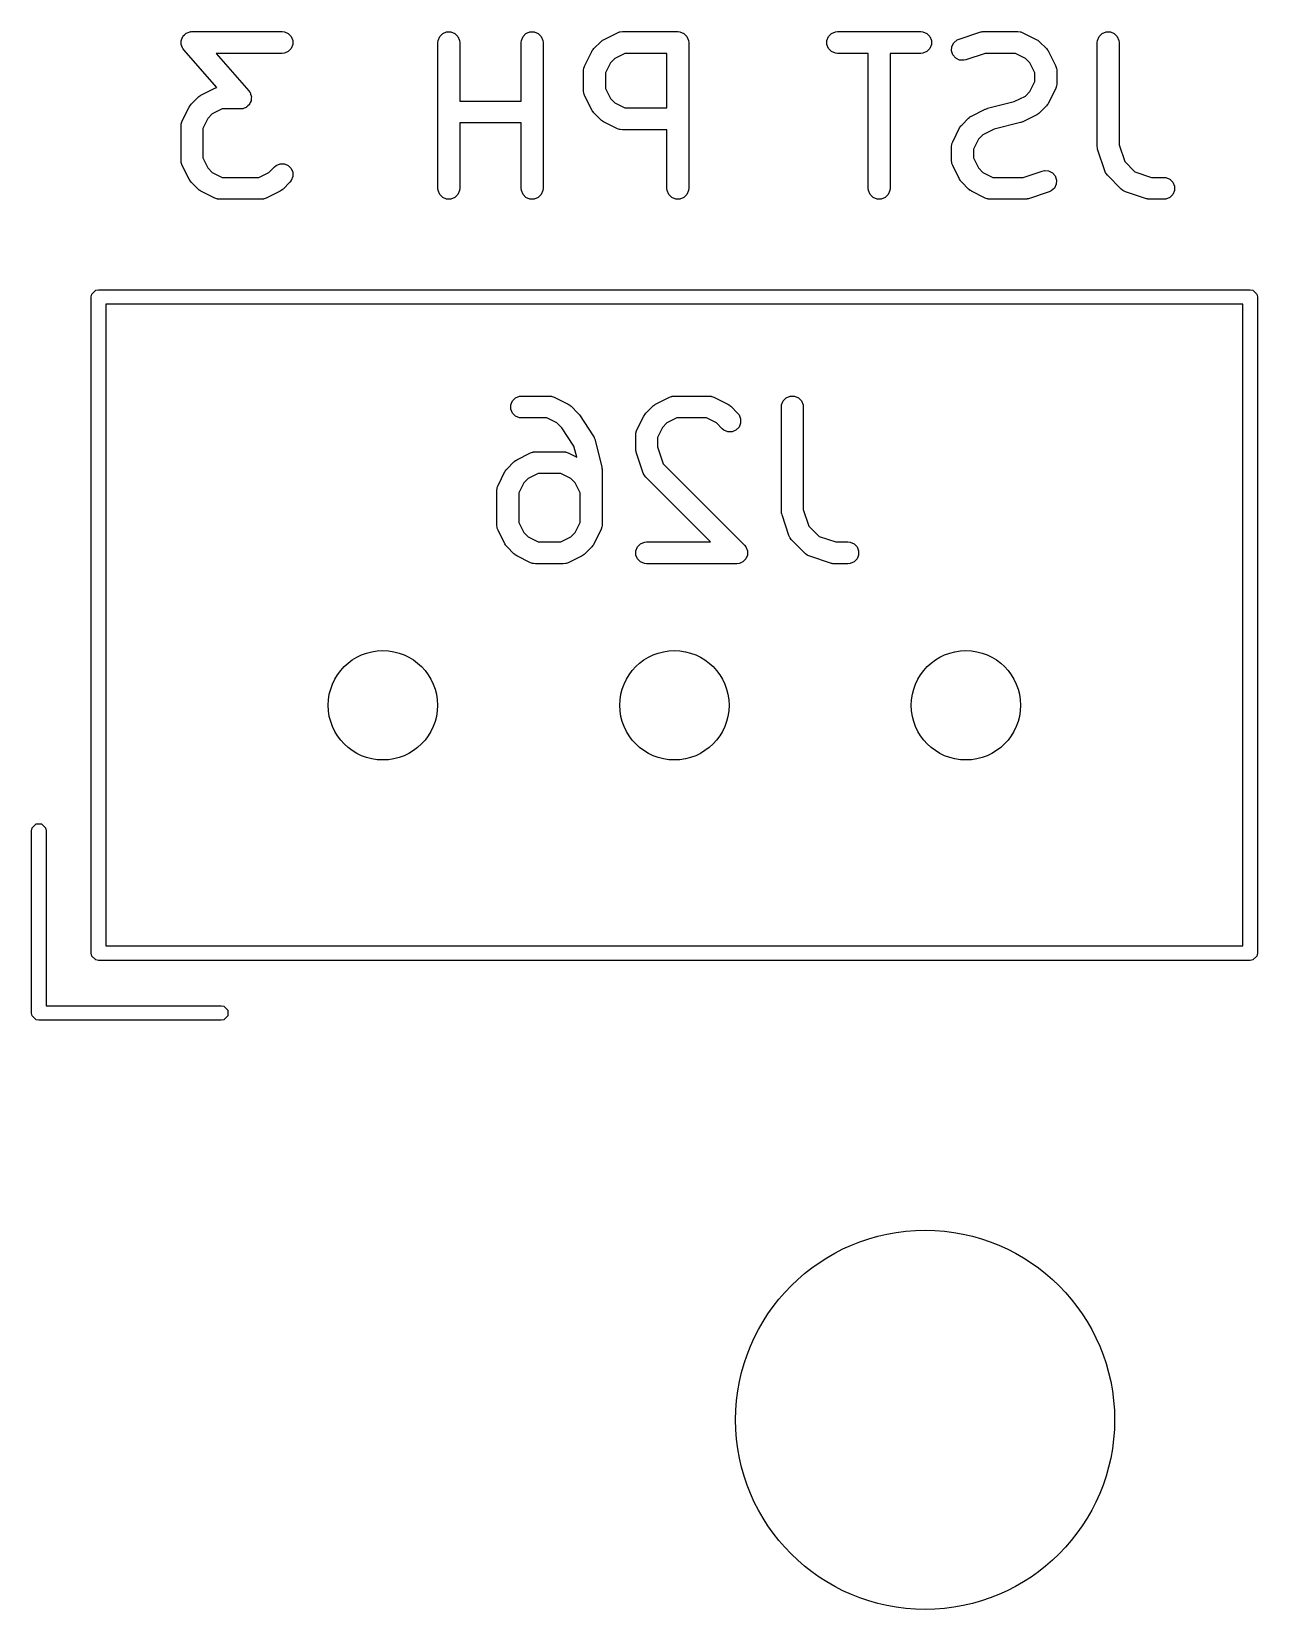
# Model space of a CAD drawing. Header units: inches. Extents: x 0.74 to 7.44, y -5.09 to -0.74.
# Drawn here: x 2.426 to 2.7571, y -1.1693 to -0.7433 of the extents above; entities that cross this region are included whole.
import ezdxf

# ---------------------------------------------------------------- set-up
doc = ezdxf.new("R2010")
doc.units = ezdxf.units.IN
doc.header["$MEASUREMENT"] = 0
doc.layers.add('BLACK', color=250, linetype='CONTINUOUS')

msp = doc.modelspace()

# ---------------------------------------------------------------- linework, layer by layer
at = {"layer": 'BLACK', "linetype": 'CONTINUOUS'}
for p, q in [((2.46646, -0.74549), (2.46667, -0.74506)), ((2.46667, -0.74506), (2.46685, -0.74461)), ((2.46685, -0.74461), (2.46693, -0.74454)), ((2.46693, -0.74454), (2.46697, -0.74445)), ((2.46697, -0.74445), (2.46733, -0.74414)), ((2.46733, -0.74414), (2.46767, -0.7438)), ((2.46767, -0.7438), (2.46776, -0.74376)), ((2.46776, -0.74376), (2.46784, -0.74369)), ((2.46784, -0.74369), (2.46829, -0.74354)), ((2.46829, -0.74354), (2.46873, -0.74336)), ((2.46873, -0.74336), (2.46887, -0.74334)), ((2.46887, -0.74334), (2.46893, -0.74332)), ((2.46893, -0.74332), (2.46901, -0.74333)), ((2.46901, -0.74333), (2.46931, -0.7433)), ((2.46931, -0.7433), (2.49368, -0.7433)), ((2.49368, -0.7433), (2.49426, -0.74336)), ((2.49426, -0.74336), (2.49532, -0.7438)), ((2.49532, -0.7438), (2.49614, -0.74461)), ((2.49614, -0.74461), (2.49658, -0.74568)), ((2.53578, -0.74568), (2.53622, -0.74461)), ((2.53622, -0.74461), (2.53704, -0.7438)), ((2.53704, -0.7438), (2.5381, -0.74336)), ((2.5381, -0.74336), (2.53925, -0.74336)), ((2.53925, -0.74336), (2.54032, -0.7438)), ((2.54032, -0.7438), (2.54113, -0.74461)), ((2.54113, -0.74461), (2.54157, -0.74568)), ((2.55828, -0.74568), (2.55872, -0.74461)), ((2.55872, -0.74461), (2.55953, -0.7438)), ((2.55953, -0.7438), (2.5606, -0.74336)), ((2.5606, -0.74336), (2.56175, -0.74336)), ((2.56175, -0.74336), (2.56281, -0.7438)), ((2.56281, -0.7438), (2.56363, -0.74461)), ((2.56363, -0.74461), (2.56407, -0.74568)), ((2.58048, -0.74549), (2.58422, -0.74361)), ((2.58422, -0.74361), (2.58477, -0.7434)), ((2.58477, -0.7434), (2.58487, -0.7434)), ((2.58487, -0.7434), (2.58497, -0.74336)), ((2.58497, -0.74336), (2.58555, -0.7433)), ((2.58555, -0.7433), (2.60054, -0.7433)), ((2.60054, -0.7433), (2.60112, -0.74336)), ((2.60112, -0.74336), (2.60218, -0.7438)), ((2.60218, -0.7438), (2.603, -0.74461)), ((2.603, -0.74461), (2.60344, -0.74568)), ((2.64077, -0.74568), (2.64121, -0.74461)), ((2.64121, -0.74461), (2.64202, -0.7438)), ((2.64202, -0.7438), (2.64309, -0.74336)), ((2.64309, -0.74336), (2.64366, -0.7433)), ((2.64366, -0.7433), (2.66616, -0.7433)), ((2.66616, -0.7433), (2.66674, -0.74336)), ((2.66674, -0.74336), (2.6678, -0.7438)), ((2.6678, -0.7438), (2.66862, -0.74461)), ((2.66862, -0.74461), (2.66906, -0.74568)), ((2.67595, -0.74556), (2.67648, -0.74533)), ((2.67648, -0.74533), (2.6821, -0.74345)), ((2.6821, -0.74345), (2.68239, -0.74339)), ((2.68239, -0.74339), (2.68246, -0.74336)), ((2.68246, -0.74336), (2.68256, -0.74335)), ((2.68256, -0.74335), (2.68266, -0.74332)), ((2.68266, -0.74332), (2.68274, -0.74333)), ((2.68274, -0.74333), (2.68303, -0.7433)), ((2.68303, -0.7433), (2.69241, -0.7433)), ((2.69241, -0.7433), (2.69298, -0.74336)), ((2.69298, -0.74336), (2.69308, -0.7434)), ((2.69308, -0.7434), (2.69319, -0.7434)), ((2.69319, -0.7434), (2.69373, -0.74361)), ((2.69373, -0.74361), (2.69748, -0.74549)), ((2.71388, -0.74568), (2.71432, -0.74461)), ((2.71432, -0.74461), (2.71514, -0.7438)), ((2.71514, -0.7438), (2.7162, -0.74336)), ((2.7162, -0.74336), (2.71736, -0.74336)), ((2.71736, -0.74336), (2.71842, -0.7438)), ((2.71842, -0.7438), (2.71923, -0.74461)), ((2.71923, -0.74461), (2.71968, -0.74568)), ((2.46638, -0.74663), (2.46641, -0.74616)), ((2.46641, -0.74673), (2.46638, -0.74663)), ((2.46641, -0.74568), (2.46645, -0.74558)), ((2.46641, -0.74616), (2.46641, -0.74568)), ((2.46641, -0.74683), (2.46641, -0.74673)), ((2.4666, -0.74727), (2.46641, -0.74683)), ((2.46645, -0.74558), (2.46646, -0.74549)), ((2.46675, -0.74773), (2.4666, -0.74727)), ((2.46683, -0.74784), (2.46675, -0.74773)), ((2.46685, -0.74789), (2.46683, -0.74784)), ((2.46691, -0.74795), (2.46685, -0.74789)), ((2.46709, -0.7482), (2.46691, -0.74795)), ((2.47602, -0.75841), (2.46709, -0.7482)), ((2.49368, -0.74921), (2.47582, -0.74921)), ((2.47582, -0.74921), (2.48466, -0.75931)), ((2.49426, -0.74915), (2.49368, -0.74921)), ((2.49532, -0.74871), (2.49426, -0.74915)), ((2.49614, -0.74789), (2.49532, -0.74871)), ((2.49658, -0.74683), (2.49614, -0.74789)), ((2.49658, -0.74568), (2.49658, -0.74683)), ((2.53572, -0.74625), (2.53578, -0.74568)), ((2.53572, -0.78562), (2.53572, -0.74625)), ((2.54157, -0.74568), (2.54163, -0.74625)), ((2.54163, -0.74625), (2.54163, -0.76205)), ((2.55822, -0.74625), (2.55828, -0.74568)), ((2.55822, -0.76205), (2.55822, -0.74625)), ((2.56407, -0.74568), (2.56413, -0.74625)), ((2.56413, -0.74625), (2.56413, -0.78562)), ((2.57541, -0.75243), (2.57728, -0.74868)), ((2.57728, -0.74868), (2.57744, -0.74843)), ((2.57744, -0.74843), (2.57747, -0.74836)), ((2.57747, -0.74836), (2.57753, -0.74828)), ((2.57753, -0.74828), (2.57759, -0.74819)), ((2.57759, -0.74819), (2.57765, -0.74814)), ((2.57765, -0.74814), (2.57783, -0.74791)), ((2.57783, -0.74791), (2.57971, -0.74604)), ((2.57971, -0.74604), (2.57993, -0.74585)), ((2.57993, -0.74585), (2.57999, -0.74579)), ((2.57999, -0.74579), (2.58007, -0.74574)), ((2.58007, -0.74574), (2.58016, -0.74567)), ((2.58016, -0.74567), (2.58023, -0.74564)), ((2.58023, -0.74564), (2.58048, -0.74549)), ((2.58624, -0.74921), (2.58355, -0.75055)), ((2.59759, -0.74921), (2.58624, -0.74921)), ((2.59759, -0.76392), (2.59759, -0.74921)), ((2.60344, -0.74568), (2.6035, -0.74625)), ((2.6035, -0.74625), (2.6035, -0.78562)), ((2.64077, -0.74683), (2.64077, -0.74568)), ((2.64121, -0.74789), (2.64077, -0.74683)), ((2.64202, -0.74871), (2.64121, -0.74789)), ((2.64309, -0.74915), (2.64202, -0.74871)), ((2.64366, -0.74921), (2.64309, -0.74915)), ((2.65196, -0.74921), (2.64366, -0.74921)), ((2.65196, -0.78562), (2.65196, -0.74921)), ((2.66616, -0.74921), (2.65786, -0.74921)), ((2.65786, -0.74921), (2.65786, -0.78562)), ((2.66674, -0.74915), (2.66616, -0.74921)), ((2.6678, -0.74871), (2.66674, -0.74915)), ((2.66862, -0.74789), (2.6678, -0.74871)), ((2.66906, -0.74683), (2.66862, -0.74789)), ((2.66906, -0.74568), (2.66906, -0.74683)), ((2.67448, -0.7485), (2.67456, -0.74735)), ((2.67484, -0.74959), (2.67448, -0.7485)), ((2.67456, -0.74735), (2.67508, -0.74632)), ((2.6756, -0.75046), (2.67484, -0.74959)), ((2.67508, -0.74632), (2.67595, -0.74556)), ((2.68351, -0.74921), (2.67834, -0.75093)), ((2.69171, -0.74921), (2.68351, -0.74921)), ((2.69441, -0.75055), (2.69171, -0.74921)), ((2.69748, -0.74549), (2.69773, -0.74564)), ((2.69773, -0.74564), (2.6978, -0.74567)), ((2.6978, -0.74567), (2.69788, -0.74574)), ((2.69788, -0.74574), (2.69797, -0.74579)), ((2.69797, -0.74579), (2.69802, -0.74585)), ((2.69802, -0.74585), (2.69824, -0.74604)), ((2.69824, -0.74604), (2.70012, -0.74791)), ((2.70012, -0.74791), (2.70031, -0.74814)), ((2.70031, -0.74814), (2.70036, -0.74819)), ((2.70036, -0.74819), (2.70042, -0.74828)), ((2.70042, -0.74828), (2.70049, -0.74836)), ((2.70049, -0.74836), (2.70052, -0.74843)), ((2.70052, -0.74843), (2.70067, -0.74868)), ((2.70067, -0.74868), (2.70255, -0.75243)), ((2.71383, -0.74625), (2.71388, -0.74568)), ((2.71383, -0.77437), (2.71383, -0.74625)), ((2.71968, -0.74568), (2.71973, -0.74625)), ((2.71973, -0.74625), (2.71973, -0.77389)), ((2.57509, -0.75375), (2.57515, -0.75318)), ((2.57509, -0.75938), (2.57509, -0.75375)), ((2.57515, -0.75318), (2.57519, -0.75308)), ((2.57519, -0.75308), (2.5752, -0.75297)), ((2.5752, -0.75297), (2.57541, -0.75243)), ((2.58235, -0.75175), (2.581, -0.75445)), ((2.58355, -0.75055), (2.58235, -0.75175)), ((2.67663, -0.75098), (2.6756, -0.75046)), ((2.67778, -0.75106), (2.67663, -0.75098)), ((2.67834, -0.75093), (2.67778, -0.75106)), ((2.6956, -0.75175), (2.69441, -0.75055)), ((2.69695, -0.75445), (2.6956, -0.75175)), ((2.70255, -0.75243), (2.70275, -0.75297)), ((2.70275, -0.75297), (2.70276, -0.75308)), ((2.70276, -0.75308), (2.7028, -0.75318)), ((2.7028, -0.75318), (2.70286, -0.75375)), ((2.70286, -0.75375), (2.70286, -0.7575)), ((2.581, -0.75445), (2.581, -0.75868)), ((2.6956, -0.7595), (2.69695, -0.7568)), ((2.69695, -0.7568), (2.69695, -0.75445)), ((2.70276, -0.75818), (2.70275, -0.75828)), ((2.7028, -0.75808), (2.70276, -0.75818)), ((2.70286, -0.7575), (2.7028, -0.75808)), ((2.4691, -0.76291), (2.47097, -0.76104)), ((2.47097, -0.76104), (2.4712, -0.76085)), ((2.4712, -0.76085), (2.47125, -0.76079)), ((2.47125, -0.76079), (2.47134, -0.76074)), ((2.47134, -0.76074), (2.47142, -0.76067)), ((2.47142, -0.76067), (2.47149, -0.76064)), ((2.47149, -0.76064), (2.47174, -0.76048)), ((2.47174, -0.76048), (2.47549, -0.75861)), ((2.47549, -0.75861), (2.47602, -0.75841)), ((2.48466, -0.75931), (2.48483, -0.75956)), ((2.48483, -0.75956), (2.48489, -0.75961)), ((2.48489, -0.75961), (2.48491, -0.75966)), ((2.48507, -0.76245), (2.48489, -0.76289)), ((2.48491, -0.75966), (2.48499, -0.75978)), ((2.48499, -0.75978), (2.48515, -0.76023)), ((2.48528, -0.76202), (2.48507, -0.76245)), ((2.48515, -0.76023), (2.48533, -0.76067)), ((2.48529, -0.76192), (2.48528, -0.76202)), ((2.48533, -0.76183), (2.48529, -0.76192)), ((2.48533, -0.76067), (2.48533, -0.76077)), ((2.48533, -0.76077), (2.48536, -0.76087)), ((2.48536, -0.76087), (2.48533, -0.76135)), ((2.48533, -0.76135), (2.48533, -0.76183)), ((2.54163, -0.76205), (2.55822, -0.76205)), ((2.57515, -0.75995), (2.57509, -0.75938)), ((2.57519, -0.76005), (2.57515, -0.75995)), ((2.5752, -0.76016), (2.57519, -0.76005)), ((2.57541, -0.7607), (2.5752, -0.76016)), ((2.57728, -0.76445), (2.57541, -0.7607)), ((2.581, -0.75868), (2.58235, -0.76138)), ((2.58235, -0.76138), (2.58355, -0.76257)), ((2.68419, -0.76401), (2.69138, -0.76221)), ((2.69138, -0.76221), (2.69441, -0.7607)), ((2.69441, -0.7607), (2.6956, -0.7595)), ((2.70255, -0.75882), (2.70067, -0.76257)), ((2.70275, -0.75828), (2.70255, -0.75882)), ((2.46667, -0.76743), (2.46854, -0.76368)), ((2.46854, -0.76368), (2.4687, -0.76343)), ((2.4687, -0.76343), (2.46873, -0.76336)), ((2.46873, -0.76336), (2.4688, -0.76328)), ((2.4688, -0.76328), (2.46885, -0.76319)), ((2.46885, -0.76319), (2.46891, -0.76314)), ((2.46891, -0.76314), (2.4691, -0.76291)), ((2.47361, -0.76675), (2.47226, -0.76945)), ((2.47481, -0.76555), (2.47361, -0.76675)), ((2.47751, -0.7642), (2.47481, -0.76555)), ((2.48243, -0.7642), (2.47751, -0.7642)), ((2.48274, -0.76417), (2.48243, -0.7642)), ((2.48282, -0.76418), (2.48274, -0.76417)), ((2.48287, -0.76416), (2.48282, -0.76418)), ((2.48301, -0.76415), (2.48287, -0.76416)), ((2.48345, -0.76396), (2.48301, -0.76415)), ((2.48391, -0.76381), (2.48345, -0.76396)), ((2.48398, -0.76374), (2.48391, -0.76381)), ((2.48407, -0.76371), (2.48398, -0.76374)), ((2.48441, -0.76337), (2.48407, -0.76371)), ((2.48477, -0.76305), (2.48441, -0.76337)), ((2.48482, -0.76296), (2.48477, -0.76305)), ((2.48489, -0.76289), (2.48482, -0.76296)), ((2.57744, -0.76469), (2.57728, -0.76445)), ((2.57747, -0.76477), (2.57744, -0.76469)), ((2.57753, -0.76485), (2.57747, -0.76477)), ((2.57759, -0.76494), (2.57753, -0.76485)), ((2.57765, -0.76499), (2.57759, -0.76494)), ((2.57783, -0.76521), (2.57765, -0.76499)), ((2.57971, -0.76709), (2.57783, -0.76521)), ((2.58355, -0.76257), (2.58624, -0.76392)), ((2.58624, -0.76392), (2.59759, -0.76392)), ((2.6772, -0.76854), (2.67907, -0.76666)), ((2.67907, -0.76666), (2.6793, -0.76648)), ((2.6793, -0.76648), (2.67935, -0.76642)), ((2.67935, -0.76642), (2.67944, -0.76636)), ((2.67944, -0.76636), (2.67952, -0.76629)), ((2.67952, -0.76629), (2.67959, -0.76626)), ((2.67959, -0.76626), (2.67984, -0.76611)), ((2.67984, -0.76611), (2.68359, -0.76423)), ((2.68359, -0.76423), (2.68363, -0.76422)), ((2.68363, -0.76422), (2.68365, -0.76421)), ((2.68365, -0.76421), (2.68389, -0.76412)), ((2.68389, -0.76412), (2.68413, -0.76403)), ((2.68413, -0.76403), (2.68415, -0.76403)), ((2.68415, -0.76403), (2.68419, -0.76401)), ((2.69748, -0.76577), (2.69373, -0.76764)), ((2.69773, -0.76561), (2.69748, -0.76577)), ((2.6978, -0.76558), (2.69773, -0.76561)), ((2.69788, -0.76551), (2.6978, -0.76558)), ((2.69797, -0.76546), (2.69788, -0.76551)), ((2.69802, -0.7654), (2.69797, -0.76546)), ((2.69824, -0.76521), (2.69802, -0.7654)), ((2.70012, -0.76334), (2.69824, -0.76521)), ((2.70031, -0.76311), (2.70012, -0.76334)), ((2.70036, -0.76306), (2.70031, -0.76311)), ((2.70042, -0.76297), (2.70036, -0.76306)), ((2.70049, -0.76289), (2.70042, -0.76297)), ((2.70052, -0.76282), (2.70049, -0.76289)), ((2.70067, -0.76257), (2.70052, -0.76282)), ((2.46636, -0.76875), (2.46641, -0.76817)), ((2.46636, -0.77812), (2.46636, -0.76875)), ((2.46641, -0.76817), (2.46645, -0.76808)), ((2.46645, -0.76808), (2.46646, -0.76797)), ((2.46646, -0.76797), (2.46667, -0.76743)), ((2.47226, -0.76945), (2.47226, -0.77743)), ((2.55822, -0.76795), (2.54163, -0.76795)), ((2.54163, -0.76795), (2.54163, -0.78562)), ((2.55822, -0.78562), (2.55822, -0.76795)), ((2.57993, -0.76727), (2.57971, -0.76709)), ((2.57999, -0.76733), (2.57993, -0.76727)), ((2.58007, -0.76739), (2.57999, -0.76733)), ((2.58016, -0.76746), (2.58007, -0.76739)), ((2.58023, -0.76749), (2.58016, -0.76746)), ((2.58048, -0.76764), (2.58023, -0.76749)), ((2.58422, -0.76952), (2.58048, -0.76764)), ((2.58477, -0.76972), (2.58422, -0.76952)), ((2.58487, -0.76973), (2.58477, -0.76972)), ((2.58497, -0.76977), (2.58487, -0.76973)), ((2.58555, -0.76983), (2.58497, -0.76977)), ((2.59759, -0.76983), (2.58555, -0.76983)), ((2.59759, -0.78562), (2.59759, -0.76983)), ((2.67477, -0.77305), (2.67664, -0.7693)), ((2.67664, -0.7693), (2.6768, -0.76906)), ((2.6768, -0.76906), (2.67683, -0.76898)), ((2.67683, -0.76898), (2.6769, -0.7689)), ((2.6769, -0.7689), (2.67695, -0.76881)), ((2.67695, -0.76881), (2.67701, -0.76876)), ((2.67701, -0.76876), (2.6772, -0.76854)), ((2.68594, -0.76966), (2.68291, -0.77118)), ((2.69312, -0.76786), (2.68594, -0.76966)), ((2.69317, -0.76785), (2.69312, -0.76786)), ((2.69319, -0.76785), (2.69317, -0.76785)), ((2.69343, -0.76776), (2.69319, -0.76785)), ((2.69367, -0.76767), (2.69343, -0.76776)), ((2.69369, -0.76766), (2.69367, -0.76767)), ((2.69373, -0.76764), (2.69369, -0.76766)), ((2.67446, -0.77437), (2.67451, -0.7738)), ((2.67446, -0.77812), (2.67446, -0.77437)), ((2.67451, -0.7738), (2.67455, -0.7737)), ((2.67455, -0.7737), (2.67456, -0.77359)), ((2.67456, -0.77359), (2.67477, -0.77305)), ((2.68171, -0.77237), (2.68036, -0.77507)), ((2.68036, -0.77507), (2.68036, -0.77743)), ((2.68291, -0.77118), (2.68171, -0.77237)), ((2.71386, -0.77467), (2.71383, -0.77437)), ((2.71385, -0.77474), (2.71386, -0.77467)), ((2.71387, -0.77485), (2.71385, -0.77474)), ((2.71388, -0.77495), (2.71387, -0.77485)), ((2.71391, -0.77502), (2.71388, -0.77495)), ((2.71398, -0.77531), (2.71391, -0.77502)), ((2.71973, -0.77389), (2.72123, -0.7784)), ((2.46641, -0.7787), (2.46636, -0.77812)), ((2.46645, -0.7788), (2.46641, -0.7787)), ((2.46646, -0.7789), (2.46645, -0.7788)), ((2.46667, -0.77944), (2.46646, -0.7789)), ((2.46854, -0.78319), (2.46667, -0.77944)), ((2.47226, -0.77743), (2.47361, -0.78012)), ((2.49159, -0.77979), (2.49204, -0.77942)), ((2.49204, -0.77942), (2.49311, -0.77898)), ((2.49311, -0.77898), (2.49426, -0.77898)), ((2.49426, -0.77898), (2.49532, -0.77942)), ((2.49532, -0.77942), (2.49614, -0.78023)), ((2.67451, -0.7787), (2.67446, -0.77812)), ((2.67455, -0.7788), (2.67451, -0.7787)), ((2.67456, -0.7789), (2.67455, -0.7788)), ((2.67477, -0.77944), (2.67456, -0.7789)), ((2.67664, -0.78319), (2.67477, -0.77944)), ((2.68036, -0.77743), (2.68171, -0.78012)), ((2.71585, -0.78093), (2.71398, -0.77531)), ((2.72123, -0.7784), (2.724, -0.78117)), ((2.4687, -0.78344), (2.46854, -0.78319)), ((2.46873, -0.78351), (2.4687, -0.78344)), ((2.4688, -0.78359), (2.46873, -0.78351)), ((2.46885, -0.78368), (2.4688, -0.78359)), ((2.46891, -0.78373), (2.46885, -0.78368)), ((2.4691, -0.78396), (2.46891, -0.78373)), ((2.47361, -0.78012), (2.47481, -0.78132)), ((2.47481, -0.78132), (2.47751, -0.78267)), ((2.47751, -0.78267), (2.48736, -0.78267)), ((2.48736, -0.78267), (2.49006, -0.78132)), ((2.49006, -0.78132), (2.49159, -0.77979)), ((2.49614, -0.78351), (2.49577, -0.78396)), ((2.49614, -0.78023), (2.49658, -0.7813)), ((2.49658, -0.78245), (2.49614, -0.78351)), ((2.49658, -0.7813), (2.49658, -0.78245)), ((2.6768, -0.78344), (2.67664, -0.78319)), ((2.67683, -0.78351), (2.6768, -0.78344)), ((2.6769, -0.78359), (2.67683, -0.78351)), ((2.67695, -0.78368), (2.6769, -0.78359)), ((2.67701, -0.78373), (2.67695, -0.78368)), ((2.6772, -0.78396), (2.67701, -0.78373)), ((2.68171, -0.78012), (2.68291, -0.78132)), ((2.68291, -0.78132), (2.68561, -0.78267)), ((2.68561, -0.78267), (2.6938, -0.78267)), ((2.6938, -0.78267), (2.69897, -0.78095)), ((2.69897, -0.78095), (2.69954, -0.78082)), ((2.69954, -0.78082), (2.70069, -0.7809)), ((2.70069, -0.7809), (2.70172, -0.78142)), ((2.70172, -0.78142), (2.70247, -0.78229)), ((2.70247, -0.78229), (2.70284, -0.78338)), ((2.70284, -0.78338), (2.70275, -0.78453)), ((2.71609, -0.78146), (2.71585, -0.78093)), ((2.71616, -0.78154), (2.71609, -0.78146)), ((2.7162, -0.78164), (2.71616, -0.78154)), ((2.71657, -0.78209), (2.7162, -0.78164)), ((2.72032, -0.78584), (2.71657, -0.78209)), ((2.724, -0.78117), (2.72851, -0.78267)), ((2.72851, -0.78267), (2.73178, -0.78267)), ((2.73178, -0.78267), (2.73235, -0.78273)), ((2.73235, -0.78273), (2.73342, -0.78317)), ((2.73342, -0.78317), (2.73423, -0.78398)), ((2.47097, -0.78584), (2.4691, -0.78396)), ((2.4712, -0.78602), (2.47097, -0.78584)), ((2.47125, -0.78608), (2.4712, -0.78602)), ((2.47134, -0.78614), (2.47125, -0.78608)), ((2.47142, -0.7862), (2.47134, -0.78614)), ((2.47149, -0.78623), (2.47142, -0.7862)), ((2.47174, -0.78639), (2.47149, -0.78623)), ((2.47549, -0.78826), (2.47174, -0.78639)), ((2.49313, -0.78639), (2.48938, -0.78826)), ((2.49338, -0.78623), (2.49313, -0.78639)), ((2.49345, -0.7862), (2.49338, -0.78623)), ((2.49353, -0.78614), (2.49345, -0.7862)), ((2.49362, -0.78608), (2.49353, -0.78614)), ((2.49367, -0.78602), (2.49362, -0.78608)), ((2.4939, -0.78584), (2.49367, -0.78602)), ((2.49577, -0.78396), (2.4939, -0.78584)), ((2.53578, -0.7862), (2.53572, -0.78562)), ((2.53622, -0.78726), (2.53578, -0.7862)), ((2.53704, -0.78808), (2.53622, -0.78726)), ((2.5381, -0.78852), (2.53704, -0.78808)), ((2.54032, -0.78808), (2.53925, -0.78852)), ((2.54113, -0.78726), (2.54032, -0.78808)), ((2.54157, -0.7862), (2.54113, -0.78726)), ((2.54163, -0.78562), (2.54157, -0.7862)), ((2.55828, -0.7862), (2.55822, -0.78562)), ((2.55872, -0.78726), (2.55828, -0.7862)), ((2.55953, -0.78808), (2.55872, -0.78726)), ((2.5606, -0.78852), (2.55953, -0.78808)), ((2.56281, -0.78808), (2.56175, -0.78852)), ((2.56363, -0.78726), (2.56281, -0.78808)), ((2.56407, -0.7862), (2.56363, -0.78726)), ((2.56413, -0.78562), (2.56407, -0.7862)), ((2.59765, -0.7862), (2.59759, -0.78562)), ((2.59809, -0.78726), (2.59765, -0.7862)), ((2.5989, -0.78808), (2.59809, -0.78726)), ((2.59997, -0.78852), (2.5989, -0.78808)), ((2.60218, -0.78808), (2.60112, -0.78852)), ((2.603, -0.78726), (2.60218, -0.78808)), ((2.60344, -0.7862), (2.603, -0.78726)), ((2.6035, -0.78562), (2.60344, -0.7862)), ((2.65202, -0.7862), (2.65196, -0.78562)), ((2.65246, -0.78726), (2.65202, -0.7862)), ((2.65327, -0.78808), (2.65246, -0.78726)), ((2.65434, -0.78852), (2.65327, -0.78808)), ((2.65655, -0.78808), (2.65549, -0.78852)), ((2.65737, -0.78726), (2.65655, -0.78808)), ((2.65781, -0.7862), (2.65737, -0.78726)), ((2.65786, -0.78562), (2.65781, -0.7862)), ((2.67907, -0.78584), (2.6772, -0.78396)), ((2.6793, -0.78602), (2.67907, -0.78584)), ((2.67935, -0.78608), (2.6793, -0.78602)), ((2.67944, -0.78614), (2.67935, -0.78608)), ((2.67952, -0.7862), (2.67944, -0.78614)), ((2.67959, -0.78623), (2.67952, -0.7862)), ((2.67984, -0.78639), (2.67959, -0.78623)), ((2.68359, -0.78826), (2.67984, -0.78639)), ((2.70084, -0.78655), (2.69522, -0.78842)), ((2.70137, -0.78631), (2.70084, -0.78655)), ((2.70224, -0.78556), (2.70137, -0.78631)), ((2.70275, -0.78453), (2.70224, -0.78556)), ((2.72076, -0.7862), (2.72032, -0.78584)), ((2.72086, -0.78624), (2.72076, -0.7862)), ((2.72094, -0.78631), (2.72086, -0.78624)), ((2.72147, -0.78655), (2.72094, -0.78631)), ((2.72709, -0.78842), (2.72147, -0.78655)), ((2.73342, -0.78808), (2.73235, -0.78852)), ((2.73423, -0.78726), (2.73342, -0.78808)), ((2.73423, -0.78398), (2.73467, -0.78505)), ((2.73467, -0.7862), (2.73423, -0.78726)), ((2.73467, -0.78505), (2.73467, -0.7862)), ((2.47603, -0.78847), (2.47549, -0.78826)), ((2.47614, -0.78848), (2.47603, -0.78847)), ((2.47623, -0.78852), (2.47614, -0.78848)), ((2.47681, -0.78858), (2.47623, -0.78852)), ((2.48806, -0.78858), (2.47681, -0.78858)), ((2.48863, -0.78852), (2.48806, -0.78858)), ((2.48873, -0.78848), (2.48863, -0.78852)), ((2.48884, -0.78847), (2.48873, -0.78848)), ((2.48938, -0.78826), (2.48884, -0.78847)), ((2.53925, -0.78852), (2.5381, -0.78852)), ((2.56175, -0.78852), (2.5606, -0.78852)), ((2.60112, -0.78852), (2.59997, -0.78852)), ((2.65549, -0.78852), (2.65434, -0.78852)), ((2.68413, -0.78847), (2.68359, -0.78826)), ((2.68423, -0.78848), (2.68413, -0.78847)), ((2.68433, -0.78852), (2.68423, -0.78848)), ((2.68491, -0.78858), (2.68433, -0.78852)), ((2.69428, -0.78858), (2.68491, -0.78858)), ((2.69457, -0.78855), (2.69428, -0.78858)), ((2.69465, -0.78855), (2.69457, -0.78855)), ((2.69475, -0.78853), (2.69465, -0.78855)), ((2.69486, -0.78852), (2.69475, -0.78853)), ((2.69493, -0.78849), (2.69486, -0.78852)), ((2.69522, -0.78842), (2.69493, -0.78849)), ((2.72738, -0.78849), (2.72709, -0.78842)), ((2.72745, -0.78852), (2.72738, -0.78849)), ((2.72756, -0.78853), (2.72745, -0.78852)), ((2.72766, -0.78855), (2.72756, -0.78853)), ((2.72774, -0.78855), (2.72766, -0.78855)), ((2.72803, -0.78858), (2.72774, -0.78855)), ((2.73178, -0.78858), (2.72803, -0.78858)), ((2.73235, -0.78852), (2.73178, -0.78858)), ((2.44228, -0.81421), (2.44334, -0.81314)), ((2.44334, -0.81314), (2.44409, -0.81299)), ((2.44409, -0.81299), (2.75512, -0.81299)), ((2.75512, -0.81299), (2.75587, -0.81314)), ((2.75587, -0.81314), (2.75694, -0.81421)), ((2.44213, -0.81496), (2.44228, -0.81421)), ((2.44213, -0.99213), (2.44213, -0.81496)), ((2.44606, -0.81693), (2.44606, -0.99016)), ((2.75315, -0.81693), (2.44606, -0.81693)), ((2.75315, -0.99016), (2.75315, -0.81693)), ((2.75694, -0.81421), (2.75709, -0.81496)), ((2.75709, -0.81496), (2.75709, -0.99213)), ((2.55547, -0.8441), (2.55591, -0.84304)), ((2.55591, -0.84304), (2.55672, -0.84222)), ((2.55672, -0.84222), (2.55779, -0.84178)), ((2.55779, -0.84178), (2.55836, -0.84173)), ((2.55836, -0.84173), (2.56586, -0.84173)), ((2.56586, -0.84173), (2.56644, -0.84178)), ((2.56644, -0.84178), (2.56653, -0.84182)), ((2.56653, -0.84182), (2.56664, -0.84183)), ((2.56664, -0.84183), (2.56718, -0.84204)), ((2.56718, -0.84204), (2.57093, -0.84391)), ((2.59454, -0.84391), (2.59829, -0.84204)), ((2.59829, -0.84204), (2.59883, -0.84183)), ((2.59883, -0.84183), (2.59893, -0.84182)), ((2.59893, -0.84182), (2.59903, -0.84178)), ((2.59903, -0.84178), (2.59961, -0.84173)), ((2.59961, -0.84173), (2.60898, -0.84173)), ((2.60898, -0.84173), (2.60956, -0.84178)), ((2.60956, -0.84178), (2.60965, -0.84182)), ((2.60965, -0.84182), (2.60976, -0.84183)), ((2.60976, -0.84183), (2.6103, -0.84204)), ((2.6103, -0.84204), (2.61405, -0.84391)), ((2.62858, -0.8441), (2.62902, -0.84304)), ((2.62902, -0.84304), (2.62984, -0.84222)), ((2.62984, -0.84222), (2.6309, -0.84178)), ((2.6309, -0.84178), (2.63205, -0.84178)), ((2.63205, -0.84178), (2.63312, -0.84222)), ((2.63312, -0.84222), (2.63393, -0.84304)), ((2.63393, -0.84304), (2.63437, -0.8441)), ((2.55547, -0.84525), (2.55547, -0.8441)), ((2.55591, -0.84632), (2.55547, -0.84525)), ((2.55672, -0.84713), (2.55591, -0.84632)), ((2.55779, -0.84757), (2.55672, -0.84713)), ((2.55836, -0.84763), (2.55779, -0.84757)), ((2.56516, -0.84763), (2.55836, -0.84763)), ((2.56786, -0.84898), (2.56516, -0.84763)), ((2.57093, -0.84391), (2.57118, -0.84407)), ((2.57118, -0.84407), (2.57125, -0.8441)), ((2.57125, -0.8441), (2.57133, -0.84416)), ((2.57133, -0.84416), (2.57142, -0.84422)), ((2.57142, -0.84422), (2.57147, -0.84428)), ((2.57147, -0.84428), (2.5717, -0.84446)), ((2.5717, -0.84446), (2.57357, -0.84634)), ((2.57357, -0.84634), (2.57357, -0.84634)), ((2.57357, -0.84634), (2.57357, -0.84634)), ((2.57357, -0.84634), (2.57376, -0.84657)), ((2.57376, -0.84657), (2.57394, -0.84679)), ((2.57394, -0.84679), (2.57394, -0.84679)), ((2.57394, -0.84679), (2.57394, -0.84679)), ((2.57394, -0.84679), (2.57769, -0.85241)), ((2.58947, -0.85086), (2.59134, -0.84711)), ((2.59134, -0.84711), (2.5915, -0.84686)), ((2.5915, -0.84686), (2.59153, -0.84679)), ((2.59153, -0.84679), (2.59159, -0.84671)), ((2.59159, -0.84671), (2.59165, -0.84662)), ((2.59165, -0.84662), (2.59171, -0.84657)), ((2.59171, -0.84657), (2.59189, -0.84634)), ((2.59189, -0.84634), (2.59377, -0.84446)), ((2.59377, -0.84446), (2.594, -0.84428)), ((2.594, -0.84428), (2.59405, -0.84422)), ((2.59405, -0.84422), (2.59414, -0.84416)), ((2.59414, -0.84416), (2.59422, -0.8441)), ((2.59422, -0.8441), (2.59429, -0.84407)), ((2.59429, -0.84407), (2.59454, -0.84391)), ((2.6003, -0.84763), (2.59761, -0.84898)), ((2.60828, -0.84763), (2.6003, -0.84763)), ((2.61098, -0.84898), (2.60828, -0.84763)), ((2.61405, -0.84391), (2.6143, -0.84407)), ((2.6143, -0.84407), (2.61437, -0.8441)), ((2.61437, -0.8441), (2.61445, -0.84416)), ((2.61445, -0.84416), (2.61454, -0.84422)), ((2.61454, -0.84422), (2.61459, -0.84428)), ((2.61459, -0.84428), (2.61482, -0.84446)), ((2.61482, -0.84446), (2.61669, -0.84634)), ((2.61669, -0.84634), (2.61706, -0.84679)), ((2.61706, -0.84679), (2.6175, -0.84785)), ((2.62852, -0.84468), (2.62858, -0.8441)), ((2.62852, -0.8728), (2.62852, -0.84468)), ((2.63437, -0.8441), (2.63443, -0.84468)), ((2.63443, -0.84468), (2.63443, -0.87232)), ((2.56919, -0.85031), (2.56786, -0.84898)), ((2.57249, -0.85526), (2.56919, -0.85031)), ((2.58915, -0.85218), (2.58921, -0.8516)), ((2.58921, -0.8516), (2.58925, -0.8515)), ((2.58925, -0.8515), (2.58926, -0.8514)), ((2.58926, -0.8514), (2.58947, -0.85086)), ((2.59641, -0.85018), (2.59506, -0.85287)), ((2.59761, -0.84898), (2.59641, -0.85018)), ((2.61252, -0.85052), (2.61098, -0.84898)), ((2.61296, -0.85088), (2.61252, -0.85052)), ((2.61403, -0.85132), (2.61296, -0.85088)), ((2.61518, -0.85132), (2.61403, -0.85132)), ((2.61624, -0.85088), (2.61518, -0.85132)), ((2.61706, -0.85007), (2.61624, -0.85088)), ((2.6175, -0.849), (2.61706, -0.85007)), ((2.6175, -0.84785), (2.6175, -0.849)), ((2.57322, -0.85818), (2.57249, -0.85526)), ((2.57769, -0.85241), (2.57786, -0.85273)), ((2.57786, -0.85273), (2.5779, -0.85279)), ((2.5779, -0.85279), (2.57793, -0.85286)), ((2.57793, -0.85286), (2.57796, -0.85292)), ((2.57796, -0.85292), (2.57798, -0.853)), ((2.57798, -0.853), (2.5781, -0.85334)), ((2.5781, -0.85334), (2.57997, -0.86083)), ((2.58915, -0.85593), (2.58915, -0.85218)), ((2.58918, -0.85622), (2.58915, -0.85593)), ((2.58918, -0.8563), (2.58918, -0.85622)), ((2.59506, -0.85287), (2.59506, -0.85545)), ((2.59506, -0.85545), (2.59656, -0.85996)), ((2.5544, -0.86134), (2.55627, -0.85946)), ((2.55627, -0.85946), (2.5565, -0.85928)), ((2.5565, -0.85928), (2.55655, -0.85922)), ((2.55655, -0.85922), (2.55664, -0.85916)), ((2.55664, -0.85916), (2.55672, -0.8591)), ((2.55672, -0.8591), (2.55679, -0.85907)), ((2.55679, -0.85907), (2.55704, -0.85891)), ((2.55704, -0.85891), (2.56079, -0.85703)), ((2.56079, -0.85703), (2.56133, -0.85683)), ((2.56133, -0.85683), (2.56144, -0.85682)), ((2.56144, -0.85682), (2.56153, -0.85678)), ((2.56153, -0.85678), (2.56211, -0.85672)), ((2.56211, -0.85672), (2.56961, -0.85672)), ((2.56961, -0.85672), (2.57019, -0.85678)), ((2.57019, -0.85678), (2.57028, -0.85682)), ((2.57028, -0.85682), (2.57039, -0.85683)), ((2.57039, -0.85683), (2.57093, -0.85703)), ((2.57093, -0.85703), (2.57322, -0.85818)), ((2.5892, -0.8564), (2.58918, -0.8563)), ((2.58921, -0.8565), (2.5892, -0.8564)), ((2.58924, -0.85657), (2.58921, -0.8565)), ((2.58931, -0.85686), (2.58924, -0.85657)), ((2.59118, -0.86248), (2.58931, -0.85686)), ((2.59656, -0.85996), (2.61857, -0.88196)), ((2.55197, -0.86585), (2.55385, -0.86211)), ((2.55385, -0.86211), (2.554, -0.86186)), ((2.554, -0.86186), (2.55403, -0.86179)), ((2.55403, -0.86179), (2.5541, -0.8617)), ((2.5541, -0.8617), (2.55415, -0.86162)), ((2.55415, -0.86162), (2.55421, -0.86156)), ((2.55421, -0.86156), (2.5544, -0.86134)), ((2.56011, -0.86398), (2.55891, -0.86517)), ((2.56281, -0.86263), (2.56011, -0.86398)), ((2.56891, -0.86263), (2.56281, -0.86263)), ((2.57161, -0.86398), (2.56891, -0.86263)), ((2.57281, -0.86517), (2.57161, -0.86398)), ((2.57997, -0.86083), (2.57999, -0.86093)), ((2.57999, -0.86093), (2.58001, -0.86097)), ((2.58001, -0.86097), (2.58003, -0.86119)), ((2.58003, -0.86119), (2.58006, -0.86141)), ((2.58006, -0.86141), (2.58005, -0.86145)), ((2.58005, -0.86145), (2.58006, -0.86155)), ((2.58006, -0.86155), (2.58006, -0.87655)), ((2.59142, -0.86301), (2.59118, -0.86248)), ((2.59149, -0.86309), (2.59142, -0.86301)), ((2.59153, -0.86319), (2.59149, -0.86309)), ((2.59189, -0.86364), (2.59153, -0.86319)), ((2.60935, -0.8811), (2.59189, -0.86364)), ((2.55166, -0.86718), (2.55172, -0.8666)), ((2.55166, -0.87655), (2.55166, -0.86718)), ((2.55172, -0.8666), (2.55176, -0.8665)), ((2.55176, -0.8664), (2.55197, -0.86585)), ((2.55176, -0.8665), (2.55176, -0.8664)), ((2.55891, -0.86517), (2.55756, -0.86787)), ((2.55756, -0.86787), (2.55756, -0.87585)), ((2.57416, -0.86787), (2.57281, -0.86517)), ((2.57416, -0.87585), (2.57416, -0.86787)), ((2.62855, -0.87309), (2.62852, -0.8728)), ((2.62855, -0.87317), (2.62855, -0.87309)), ((2.62857, -0.87327), (2.62855, -0.87317)), ((2.62858, -0.87338), (2.62857, -0.87327)), ((2.63443, -0.87232), (2.63593, -0.87683)), ((2.55172, -0.87712), (2.55166, -0.87655)), ((2.55176, -0.87722), (2.55172, -0.87712)), ((2.55176, -0.87733), (2.55176, -0.87722)), ((2.55197, -0.87787), (2.55176, -0.87733)), ((2.55756, -0.87585), (2.55891, -0.87855)), ((2.57281, -0.87855), (2.57416, -0.87585)), ((2.57996, -0.87733), (2.57975, -0.87787)), ((2.58001, -0.87712), (2.57996, -0.87722)), ((2.57996, -0.87722), (2.57996, -0.87733)), ((2.58006, -0.87655), (2.58001, -0.87712)), ((2.62861, -0.87345), (2.62858, -0.87338)), ((2.62868, -0.87373), (2.62861, -0.87345)), ((2.63055, -0.87936), (2.62868, -0.87373)), ((2.63593, -0.87683), (2.6387, -0.87959)), ((2.55385, -0.88162), (2.55197, -0.87787)), ((2.554, -0.88187), (2.55385, -0.88162)), ((2.55891, -0.87855), (2.56011, -0.87975)), ((2.56011, -0.87975), (2.56281, -0.8811)), ((2.56281, -0.8811), (2.56891, -0.8811)), ((2.56891, -0.8811), (2.57161, -0.87975)), ((2.57161, -0.87975), (2.57281, -0.87855)), ((2.57788, -0.88162), (2.57772, -0.88187)), ((2.57975, -0.87787), (2.57788, -0.88162)), ((2.58965, -0.88241), (2.59047, -0.88159)), ((2.59047, -0.88159), (2.59153, -0.88115)), ((2.59153, -0.88115), (2.59211, -0.8811)), ((2.59211, -0.8811), (2.60935, -0.8811)), ((2.63079, -0.87989), (2.63055, -0.87936)), ((2.63086, -0.87997), (2.63079, -0.87989)), ((2.6309, -0.88006), (2.63086, -0.87997)), ((2.63126, -0.88051), (2.6309, -0.88006)), ((2.63501, -0.88426), (2.63126, -0.88051)), ((2.6387, -0.87959), (2.64321, -0.8811)), ((2.64321, -0.8811), (2.64648, -0.8811)), ((2.64648, -0.8811), (2.64705, -0.88115)), ((2.64705, -0.88115), (2.64812, -0.88159)), ((2.64812, -0.88159), (2.64893, -0.88241)), ((2.55403, -0.88194), (2.554, -0.88187)), ((2.5541, -0.88202), (2.55403, -0.88194)), ((2.55415, -0.88211), (2.5541, -0.88202)), ((2.55421, -0.88216), (2.55415, -0.88211)), ((2.5544, -0.88239), (2.55421, -0.88216)), ((2.55627, -0.88426), (2.5544, -0.88239)), ((2.5565, -0.88445), (2.55627, -0.88426)), ((2.55655, -0.88451), (2.5565, -0.88445)), ((2.55664, -0.88456), (2.55655, -0.88451)), ((2.55672, -0.88463), (2.55664, -0.88456)), ((2.55679, -0.88466), (2.55672, -0.88463)), ((2.55704, -0.88481), (2.55679, -0.88466)), ((2.56079, -0.88669), (2.55704, -0.88481)), ((2.57468, -0.88481), (2.57093, -0.88669)), ((2.57493, -0.88466), (2.57468, -0.88481)), ((2.575, -0.88463), (2.57493, -0.88466)), ((2.57508, -0.88456), (2.575, -0.88463)), ((2.57517, -0.88451), (2.57508, -0.88456)), ((2.57522, -0.88445), (2.57517, -0.88451)), ((2.57545, -0.88426), (2.57522, -0.88445)), ((2.57732, -0.88239), (2.57545, -0.88426)), ((2.57751, -0.88216), (2.57732, -0.88239)), ((2.57757, -0.88211), (2.57751, -0.88216)), ((2.57762, -0.88202), (2.57757, -0.88211)), ((2.57769, -0.88194), (2.57762, -0.88202)), ((2.57772, -0.88187), (2.57769, -0.88194)), ((2.58921, -0.88347), (2.58965, -0.88241)), ((2.58921, -0.88462), (2.58921, -0.88347)), ((2.58965, -0.88569), (2.58921, -0.88462)), ((2.59047, -0.8865), (2.58965, -0.88569)), ((2.61893, -0.88569), (2.61812, -0.8865)), ((2.61857, -0.88196), (2.61893, -0.88241)), ((2.61893, -0.88241), (2.61938, -0.88347)), ((2.61938, -0.88462), (2.61893, -0.88569)), ((2.61938, -0.88347), (2.61938, -0.88462)), ((2.63546, -0.88463), (2.63501, -0.88426)), ((2.63556, -0.88467), (2.63546, -0.88463)), ((2.63564, -0.88474), (2.63556, -0.88467)), ((2.63617, -0.88497), (2.63564, -0.88474)), ((2.64179, -0.88685), (2.63617, -0.88497)), ((2.64893, -0.88569), (2.64812, -0.8865)), ((2.64893, -0.88241), (2.64937, -0.88347)), ((2.64937, -0.88462), (2.64893, -0.88569)), ((2.64937, -0.88347), (2.64937, -0.88462)), ((2.56133, -0.8869), (2.56079, -0.88669)), ((2.56144, -0.8869), (2.56133, -0.8869)), ((2.56153, -0.88694), (2.56144, -0.8869)), ((2.56211, -0.887), (2.56153, -0.88694)), ((2.56961, -0.887), (2.56211, -0.887)), ((2.57019, -0.88694), (2.56961, -0.887)), ((2.57028, -0.8869), (2.57019, -0.88694)), ((2.57039, -0.8869), (2.57028, -0.8869)), ((2.57093, -0.88669), (2.57039, -0.8869)), ((2.59153, -0.88694), (2.59047, -0.8865)), ((2.59211, -0.887), (2.59153, -0.88694)), ((2.61648, -0.887), (2.59211, -0.887)), ((2.61706, -0.88694), (2.61648, -0.887)), ((2.61737, -0.88681), (2.61706, -0.88694)), ((2.61812, -0.8865), (2.61737, -0.88681)), ((2.64208, -0.88691), (2.64179, -0.88685)), ((2.64215, -0.88694), (2.64208, -0.88691)), ((2.64225, -0.88695), (2.64215, -0.88694)), ((2.64236, -0.88698), (2.64225, -0.88695)), ((2.64243, -0.88697), (2.64236, -0.88698)), ((2.64273, -0.887), (2.64243, -0.88697)), ((2.64648, -0.887), (2.64273, -0.887)), ((2.64705, -0.88694), (2.64648, -0.887)), ((2.64812, -0.8865), (2.64705, -0.88694)), ((2.42598, -0.95906), (2.42613, -0.9583)), ((2.42613, -0.9583), (2.4272, -0.95724)), ((2.4272, -0.95724), (2.42871, -0.95724)), ((2.42871, -0.95724), (2.42977, -0.9583)), ((2.42977, -0.9583), (2.42992, -0.95906)), ((2.42598, -1.00827), (2.42598, -0.95906)), ((2.42992, -0.95906), (2.42992, -1.0063)), ((2.44228, -0.99288), (2.44213, -0.99213)), ((2.44606, -0.99016), (2.75315, -0.99016)), ((2.75709, -0.99213), (2.75694, -0.99288)), ((2.44334, -0.99394), (2.44228, -0.99288)), ((2.44409, -0.99409), (2.44334, -0.99394)), ((2.75512, -0.99409), (2.44409, -0.99409)), ((2.75587, -0.99394), (2.75512, -0.99409)), ((2.75694, -0.99288), (2.75587, -0.99394)), ((2.42613, -1.00902), (2.42598, -1.00827)), ((2.4272, -1.01009), (2.42613, -1.00902)), ((2.42992, -1.0063), (2.47717, -1.0063)), ((2.47717, -1.0063), (2.47792, -1.00645)), ((2.47792, -1.00645), (2.47898, -1.00751)), ((2.47898, -1.00902), (2.47792, -1.01009)), ((2.47898, -1.00751), (2.47898, -1.00902)), ((2.42795, -1.01024), (2.4272, -1.01009)), ((2.47717, -1.01024), (2.42795, -1.01024)), ((2.47792, -1.01009), (2.47717, -1.01024))]:
    msp.add_line(p, q, dxfattribs=at)
at = {"layer": 'BLACK'}
for centre, radius in [((2.52087, -0.9252), 0.01476), ((2.52087, -0.9252), 0.01476), ((2.59961, -0.9252), 0.01476), ((2.59961, -0.9252), 0.01476), ((2.67835, -0.9252), 0.01476), ((2.67835, -0.9252), 0.01476), ((2.66732, -1.11811), 0.05118), ((2.66732, -1.11811), 0.05118)]:
    msp.add_circle(centre, radius, dxfattribs=at)

doc.saveas('drawing.dxf')
